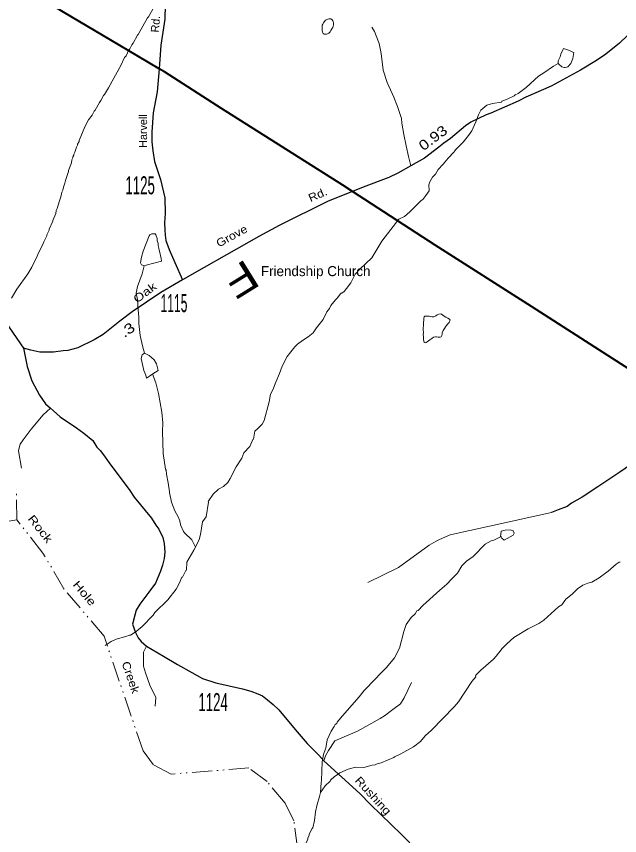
# Model space of a CAD drawing. Extents: x 472450 to 514595, y 155055 to 196778.
# Drawn here: x 480117 to 481620, y 160004 to 162045 of the extents above; entities that cross this region are included whole.
import ezdxf
from ezdxf.enums import TextEntityAlignment as Align

# ---------------------------------------------------------------- set-up
doc = ezdxf.new("R2010")
doc.units = 0
doc.header["$LTSCALE"] = 10
doc.linetypes.add('DASH_DOUBLE_DOT', pattern=[9.2, 5, -1.2, 0.3, -1.2, 0.3, -1.2])
for name, color, linetype, lineweight in [('11', 7, 'Continuous', 40), ('17', 7, 'Continuous', 13), ('22', 7, 'Continuous', 13), ('32', 7, 'Continuous', 25), ('35', 7, 'Continuous', 13), ('56', 7, 'Continuous', 40), ('59', 7, 'DASH_DOUBLE_DOT', 13), ('62', 7, 'Continuous', 13), ('8', 7, 'Continuous', 25)]:
    doc.layers.add(name, color=color, linetype=linetype, lineweight=lineweight)
doc.layers.add('21', color=7, linetype='Continuous')

msp = doc.modelspace()

# ---------------------------------------------------------------- linework, layer by layer
at = {"layer": '32'}
for points in [[(480487.81, 162073.74), (480486.21, 162038.22), (480476.67, 161973.37), (480472.22, 161914.6), (480467.86, 161856.91), (480457.35, 161804.61), (480453.85, 161756.18), (480454.38, 161732.5), (480457.04, 161709.85), (480461.28, 161683.09), (480475.6, 161638.83), (480486.21, 161593.02), (480487.81, 161553.39), (480485.68, 161530.74), (480486.21, 161513.25), (480487.81, 161499.86), (480489.4, 161486.48), (480497.35, 161463.84), (480511.15, 161431.93), (480530.25, 161388.69)], [(481664.21, 162020.68), (481619.69, 161978.03), (481585.72, 161951.09), (481562.35, 161934.97), (481522.34, 161910.53), (481449.22, 161871.38), (481386.64, 161843.61), (481367.53, 161833.51), (481298.8, 161803.42), (481287.2, 161799.32), (481249.14, 161780.94), (481236.15, 161771.99), (481198.5, 161740.85), (481181.86, 161728.86), (481169.52, 161718.68), (481133.79, 161691.78), (481099.38, 161672.77), (481067.41, 161654.32), (481044.69, 161643.62), (480980.91, 161619.59), (480954.03, 161608.88), (480893.79, 161584.87), (480771.62, 161524.05), (480721.23, 161496.26), (480640.59, 161450.97), (480584.89, 161419.57), (480530.25, 161388.69)], [(480530.25, 161388.69), (480476.67, 161357.3), (480405.05, 161308.4), (480374.81, 161285.75), (480332.87, 161252.67), (480310.09, 161238.98), (480270.18, 161219.42), (480244.49, 161212.49), (480233.49, 161211.43), (480209.29, 161208.04), (480175.34, 161208.04), (480152.99, 161213.01), (480134.13, 161218.53)], [(480062.34, 161321.78), (480134.13, 161218.53)], [(480134.13, 161218.53), (480143.56, 161172.97), (480155.18, 161136.5), (480174.28, 161101.5), (480189.13, 161079.88), (480201.54, 161069.18), (480208.77, 161061.78), (480225.6, 161046.93), (480266.7, 161019.45), (480284.5, 161006.48), (480306.78, 160987.96), (480317.51, 160971.28), (480325.39, 160963.25), (480334.03, 160952.65), (480347.72, 160932.92), (480399.2, 160863.89), (480409.9, 160846.66), (480453.16, 160795.11), (480464.51, 160777.26), (480471.6, 160767.11), (480481.44, 160746.36), (480484.62, 160731.44), (480486.74, 160710.33), (480485.15, 160694.38), (480480.91, 160677.91), (480475.57, 160662.65), (480463.12, 160632.58), (480446.73, 160610.14), (480424.36, 160580.58), (480415.58, 160565.45), (480411.78, 160552.72), (480405.82, 160530.21), (480413.54, 160509.61), (480419.9, 160496.74), (480427.33, 160487.47), (480441.12, 160476.15), (480483.56, 160450.93), (480518.57, 160429.83), (480554.12, 160410.27), (480580.16, 160395.07), (480613.62, 160384.09), (480680.56, 160369.25), (480701.13, 160363.79), (480718.74, 160356.79), (480729.73, 160352.36), (480742.9, 160341.92), (480756.61, 160330.39), (480770.87, 160317.22), (480782.62, 160303.29), (480816.19, 160262.54), (480841.54, 160233.44), (480870.07, 160204.34), (480882.74, 160190.37), (480972.97, 160108.56), (480998.99, 160081.4), (481076.58, 160006.61), (481096.89, 159986.02)], [(482200.8, 161020.69), (482185.72, 161019.15), (482086.71, 161005.34), (482034.75, 160997.53), (481924.01, 160985.97), (481916.45, 160985.18), (481809.29, 160982.6), (481773.56, 160981.82), (481736.61, 160975.91), (481713.8, 160968.71), (481688.33, 160958.41), (481660.22, 160936.79), (481620.96, 160909), (481592.84, 160890.99), (481565.79, 160872.97), (481526.53, 160846.72), (481500.53, 160831.8), (481489.28, 160823.74), (481466.58, 160815.33), (481450.27, 160808.76)]]:
    msp.add_lwpolyline(points, dxfattribs=at)
at = {"layer": '35'}
for points in [[(481099.38, 161672.77), (481093.61, 161695.39), (481087.8, 161722.2), (481081.97, 161751.03), (481077.19, 161778.82), (481076.08, 161790.76), (481066.58, 161819.99), (481057.57, 161843.67), (481040.59, 161880.21), (481030.51, 161910.58), (481025.97, 161952.47), (481020.96, 161976.97), (481013, 161996.53), (481009.29, 162006.83), (481002.92, 162017.63)], [(480129.23, 160919.02), (480121.93, 160962.41), (480123.24, 160969.7), (480126.47, 160978.78), (480133.96, 160990.28), (480153.21, 161016.24), (480183.62, 161051.8), (480201.54, 161069.18)], [(481450.27, 160808.76), (481197.62, 160753.57), (481171.26, 160741.75), (481163.14, 160737.61), (481145.63, 160727.32), (481068.71, 160671.73), (480992.56, 160634.18)], [(480462.39, 160326.19), (480463.98, 160347.73), (480448.83, 160378.86), (480438.6, 160409.66), (480433.1, 160426.07), (480433.16, 160445.27), (480433.69, 160460.71), (480441.12, 160476.15)], [(480882.74, 160190.37), (480886.66, 160202.29), (480894.46, 160216.11), (480910.07, 160239.54), (480966.5, 160264.17), (481023.27, 160295.53), (481033.71, 160302.09), (481054.74, 160318.24), (481074.09, 160332.45), (481083.47, 160346.95), (481101.56, 160384.93)]]:
    msp.add_lwpolyline(points, dxfattribs=at)
at = {"layer": '56'}
for points in [[(480472.22, 161914.6), (480419.6, 161945.99), (480351.97, 161985.59), (480234.32, 162055.29), (480117.35, 162128.02), (479994.83, 162200.87), (479866.99, 162278.7), (479778.25, 162330.25), (479724.57, 162362.86), (479684.13, 162386.73), (479628.59, 162418.22), (479556.7, 162454.79), (479466.5, 162494.17), (479396.38, 162525.29), (479339.51, 162551.25), (479269.36, 162583.59), (479197.39, 162616.5), (479135.08, 162645.02), (479082.58, 162668.98)], [(480954.03, 161608.88), (480930.35, 161624.32), (480627.62, 161815.56), (480485.94, 161906.42), (480472.22, 161914.6)], [(481924.01, 160985.97), (481823.23, 161051), (481601.96, 161192.61), (481400.56, 161321.69), (481159.99, 161474.67), (480954.03, 161608.88)]]:
    msp.add_lwpolyline(points, dxfattribs=at)
at = {"layer": '59'}
msp.add_lwpolyline([(480817.53, 159972.75), (480808.41, 160040.97), (480786.16, 160084.42), (480741.34, 160138.36), (480695.94, 160172.28), (480502.69, 160157.17), (480457.28, 160181.09), (480432.28, 160214.61), (480335.06, 160500.7), (480235.06, 160618.75), (480182.94, 160707.84), (480118.03, 160790.17), (480116.5, 160867.25)], dxfattribs=at)
at = {"layer": '62'}
for points in [[(480104.28, 161343.19), (480118.03, 161364.92), (480144.81, 161403.66), (480154.78, 161420.47), (480168.66, 161447.19), (480169.94, 161451.92), (480183.72, 161478.66), (480185, 161483.38), (480192.56, 161497.98), (480192.53, 161500.48), (480198.22, 161512.62), (480198.28, 161514.88), (480207.09, 161534.45), (480207.16, 161536.7), (480214.69, 161553.81), (480216.03, 161561.05), (480218.5, 161566), (480223.69, 161585.39), (480227.47, 161595.08), (480230.09, 161607.28), (480232.62, 161611.98), (480233.94, 161619.45), (480237.72, 161629.14), (480239.03, 161636.36), (480246.69, 161658.22), (480246.72, 161660.72), (480253.69, 161680.08), (480255, 161687.31), (480257.56, 161692.27), (480257.59, 161694.77), (480260.06, 161699.47), (480260.12, 161701.97), (480262.66, 161706.67), (480266.47, 161718.84), (480269, 161723.8), (480269, 161726.3), (480272.75, 161733.47), (480272.81, 161735.97), (480287.31, 161769.95), (480296.72, 161786.77), (480305.41, 161798.84), (480310.47, 161808.5), (480312.91, 161810.95), (480323.53, 161830.25), (480327.28, 161835.67), (480333.59, 161847.8), (480336.09, 161850.25), (480346.03, 161867.06), (480376.75, 161922.72), (480386.22, 161942.28), (480389.94, 161946.95), (480396.84, 161961.58), (480399.28, 161964.03), (480404.34, 161973.69), (480408.06, 161978.36), (480418.09, 161997.92), (480420.56, 162000.11), (480443.09, 162041.44), (480445.59, 162043.88), (480456.84, 162063.17)], [(480563.03, 160722.44), (480572.44, 160741.77), (480575.69, 160753.95), (480580.44, 160785.62), (480589.75, 160797.69), (480595.12, 160834.84), (480594.53, 160836.61), (480607.03, 160854.11), (480620.59, 160866.84), (480632.91, 160873.36), (480643.44, 160883.39), (480649.62, 160893.28), (480664.72, 160922.23), (480678.41, 160943.97), (480683.5, 160957.88), (480698.38, 160973.08), (480705.94, 160990.44), (480707.19, 160991.16), (480711.12, 161011.84), (480717.91, 161017.2), (480729.09, 161028.73), (480734.09, 161038.39), (480746.34, 161084.41), (480749.66, 161103.86), (480755.91, 161114.73), (480762.91, 161133.61), (480772.34, 161154.92), (480778.69, 161173.05), (480791.88, 161197.3), (480800.56, 161209.38), (480810.5, 161221.94), (480817.31, 161228.05), (480829.66, 161237.56), (480843.84, 161246.52), (480856.16, 161256.78), (480864.84, 161268.86), (480881.03, 161289.3), (480890.47, 161308.61), (480896.66, 161316.98), (480900.44, 161324.42), (480911.59, 161338.7), (480916.56, 161343.61), (480923.38, 161353.22), (480925.88, 161355.67), (480927.75, 161355.62), (480933.28, 161359.77), (480939.5, 161367.16), (480950.03, 161380.95), (480961.34, 161402.73), (480972.47, 161415.27), (481002.19, 161443.67), (481027.78, 161484.67), (481049.56, 161514.25), (481070.03, 161539.59), (481083.53, 161546.58), (481097.16, 161557.56), (481125.59, 161586.25), (481129.28, 161588.67), (481137.34, 161598.27), (481145.47, 161610.36), (481144.47, 161625.14), (481146.97, 161632.34), (481153.84, 161644.45), (481161.31, 161651.56), (481168.19, 161663.17), (481179.97, 161676.95), (481192.38, 161691.45), (481207.84, 161707.66), (481208.5, 161708.89), (481211.56, 161713.08), (481230.12, 161731.22), (481243.78, 161747.94), (481251.91, 161760.03), (481261.97, 161781.84), (481268.34, 161799.47), (481273.97, 161811.61), (481288.84, 161823.58), (481303.47, 161827.78), (481325.5, 161831.59), (481326.12, 161833.58), (481340.22, 161838.8), (481357.47, 161846.95), (481359.94, 161849.41), (481367.28, 161853), (481387, 161867.86), (481417.91, 161896.25), (481431.47, 161904.48), (481454.88, 161921.28), (481466.56, 161927.8)], [(480435.91, 161205.97), (480430.62, 161223.83), (480424.91, 161250.2), (480421.69, 161279.53), (480421.94, 161295.28), (480419.75, 161313.58), (480418.25, 161339.12), (480414.84, 161355.2), (480418.19, 161372.14), (480430.19, 161403.66), (480435.41, 161423.06)], [(480435.91, 161205.97), (480432.78, 161203.03), (480430.31, 161201.83), (480427.75, 161192.12), (480434.66, 161162.72), (480439.34, 161150.62), (480441.09, 161143.83), (480448.44, 161148.44), (480457.06, 161154.02)], [(480457.06, 161154.02), (480470, 161162.75), (480466, 161179.34), (480460, 161189.22), (480453.38, 161195.36), (480447.41, 161199.73), (480435.91, 161205.97)], [(480563.03, 160722.44), (480554.16, 160740.38), (480535.5, 160758.27), (480533.12, 160761.81), (480526.03, 160778.47), (480526.06, 160780.97), (480523.66, 160785.77), (480523.72, 160788.27), (480520.22, 160798.09), (480511.91, 160812.77), (480503.09, 160834.95), (480498.56, 160858.8), (480498.53, 160860.55), (480495.22, 160882.62), (480490.69, 160904.73), (480489.56, 160914.5), (480488.41, 160916.78), (480482.88, 160955.91), (480480.62, 161010.98), (480481.56, 161032.22), (480478.88, 161058.53), (480471, 161104.97), (480464.12, 161131.86), (480457.62, 161149), (480457.06, 161154.02)], [(480118.03, 160790.17), (480098.06, 160787.08)], [(480874.31, 160111.17), (480875.94, 160136.14), (480877.22, 160141.12), (480879.09, 160187.36), (480881.78, 160205.56), (480886.88, 160220.2), (480888.09, 160221.44), (480890.88, 160242.14), (480900.97, 160263.95), (480909, 160276.05), (480910.91, 160280.75), (480915.22, 160283.17), (480916.47, 160286.14), (480929.56, 160302.39), (480971.09, 160349.58), (480983.53, 160365.08), (481012, 160394.02), (481023.12, 160406.55), (481039.22, 160422.73), (481059.09, 160446.84), (481071.62, 160471.11), (481082.59, 160512.41), (481088.31, 160529.55), (481100.81, 160547.05), (481110.69, 160556.61), (481114.47, 160563.78), (481118.09, 160564.95), (481129.84, 160576.98), (481171.91, 160615.41), (481189.84, 160630.55), (481200.97, 160643.08), (481215.81, 160657.53), (481227, 160675.56), (481238.19, 160687.59), (481254.81, 160699.02), (481285.12, 160729.67), (481299.94, 160738.62), (481306.66, 160740.25), (481323.19, 160748.16)], [(480337.5, 160477.62), (480352.91, 160487.56), (480365.22, 160493.58), (480389.03, 160499.84), (480398.88, 160503.41), (480401.31, 160503.34), (480414.88, 160512.33), (480430.25, 160525.03), (480457.5, 160552.75), (480461.91, 160559.91), (480494.06, 160591.03), (480514.53, 160617.62), (480522.69, 160632.22), (480529, 160647.34), (480530.84, 160647.81), (480539.03, 160664.16), (480540.25, 160665.38), (480541.78, 160684.86), (480559.25, 160715.27), (480563.03, 160722.44)], [(480874.31, 160111.17), (480886.12, 160127.44), (480898.5, 160139.44), (480899.75, 160141.92), (480909.69, 160151.47), (480913.97, 160153.39), (480922.62, 160159.97), (480943.44, 160169.3), (480961.78, 160173.94), (480982.56, 160173.77), (481003.34, 160179.34), (481010.69, 160180.45), (481015.62, 160182.86), (481025.41, 160185.16), (481057.31, 160198.27), (481059.19, 160199.98), (481074.5, 160207.19), (481106.5, 160224.8), (481123.72, 160238.2), (481135.5, 160252.47), (481151.62, 160266.91), (481207.94, 160324.8), (481218.5, 160336.84), (481251.53, 160387.45), (481261.47, 160399.5), (481260.88, 160402.02), (481262.09, 160403.25), (481273.84, 160415.77), (481306, 160443.38), (481312.81, 160450.5), (481327.72, 160469.95), (481338.91, 160481.98), (481356.78, 160497.62), (481391.88, 160518.94), (481418.88, 160531.89), (481431.19, 160540.91), (481467.69, 160573.94), (481475.66, 160578.77), (481485.62, 160592.58), (481501.66, 160605.77), (481515.25, 160619), (481528.78, 160627.47), (481541.09, 160632.73), (481550.91, 160635.53), (481569.31, 160645.67), (481591.53, 160662.48), (481611.25, 160679.84), (481619.31, 160685.17), (481621.75, 160685.12)], [(480812.06, 159931.86), (480842.78, 159995.25), (480842.81, 159997.5), (480846.59, 160004.92), (480846.59, 160007.42), (480854.12, 160021.78), (480855.34, 160023.02), (480859.25, 160041.19), (480862.03, 160063.14), (480865.94, 160081.33), (480872.34, 160100.95), (480874.31, 160111.17)]]:
    msp.add_lwpolyline(points, dxfattribs=at)
for points in [[(480881.97, 162028.84), (480886.34, 162035.02), (480888.81, 162036.22), (480892.47, 162037.89), (480895.56, 162038.58), (480898.62, 162039.02), (480900.44, 162038.48), (480903.44, 162036.67), (480905.22, 162034.12), (480905.81, 162032.12), (480906.97, 162028.59), (480906.94, 162023.59), (480906.25, 162020.61), (480905, 162017.62), (480903.12, 162013.92), (480900.59, 162009.72), (480898.72, 162006.75), (480895.66, 162003.06), (480891.94, 162001.39), (480889.53, 162000.19), (480886.47, 162000.25), (480883.41, 162000.81), (480881, 162002.61), (480879.81, 162005.88), (480878.66, 162009.41), (480878.75, 162014.41), (480878.78, 162019.16), (480878.84, 162022.91), (480880.09, 162025.88)], [(481466.56, 161927.8), (481468.97, 161925.98), (481476.16, 161919.59), (481481.62, 161917.23), (481484.06, 161917.19), (481491.41, 161919.53), (481498.81, 161927.39), (481503.31, 161939.56), (481505.94, 161954.77), (481503.53, 161955.81), (481495.03, 161959.73), (481485.34, 161963.42), (481480.53, 161965.28), (481478.62, 161961.81), (481473.59, 161950.91), (481471.66, 161944.2), (481466.66, 161934.55), (481466.59, 161929.55)], [(480435.41, 161423.06), (480437.25, 161424.28), (480440.25, 161425.47), (480478.22, 161435.2), (480477.09, 161441.48), (480473.72, 161459.81), (480472.53, 161462.34), (480472, 161467.09), (480469.62, 161474.41), (480469.72, 161479.41), (480467.38, 161486.7), (480467.47, 161491.7), (480464.53, 161500.77), (480462.16, 161503.31), (480454.22, 161503.47), (480449.28, 161500.33), (480447.41, 161497.86), (480432.25, 161459.89), (480428.41, 161445.22), (480426.34, 161430.5), (480428.06, 161425.72)], [(481130.94, 161279.02), (481130.69, 161263.77), (481131.19, 161257.5), (481130.5, 161251.52), (481131.03, 161247.25), (481131, 161242.25), (481130.94, 161238.75), (481132.12, 161236.22), (481133.31, 161232.44), (481135.72, 161231.89), (481138.19, 161232.34), (481140.59, 161234.3), (481143.72, 161236.73), (481147.38, 161239.16), (481152.31, 161242.56), (481156.62, 161245.73), (481160.91, 161246.14), (481163.97, 161246.83), (481168.22, 161246), (481172.47, 161245.91), (481175.53, 161246.59), (481176.78, 161249.58), (481177.5, 161253.31), (481178.12, 161256.8), (481180.66, 161262.25), (481183.78, 161267.19), (481186.28, 161271.39), (481188.75, 161275.09), (481191.88, 161278.53), (481194.97, 161282.22), (481196.25, 161284.7), (481197.53, 161288.42), (481195.69, 161290.72), (481192.12, 161293.28), (481187.22, 161295.89), (481183, 161297.72), (481179.38, 161300.3), (481176.34, 161302.61), (481172.69, 161303.94), (481169.69, 161303.25), (481165.38, 161301.08), (481161.66, 161298.66), (481157.34, 161296.73), (481155.53, 161296.28), (481152.47, 161296.33), (481148.84, 161296.91), (481145.81, 161298.22), (481142.12, 161298.3), (481137.88, 161298.38), (481134.81, 161297.69), (481133.59, 161297.22), (481132.97, 161295.98), (481132.31, 161292.23), (481132.22, 161287.48), (481131.56, 161283.25)], [(481323.19, 160748.16), (481324.69, 160762.64), (481335.03, 160764.94), (481347.25, 160765.44), (481354.56, 160762.78), (481357.53, 160757.23), (481354.38, 160752.53), (481332.22, 160739.98), (481326.81, 160744.84), (481325.62, 160748.11)]]:
    msp.add_lwpolyline(points, close=True, dxfattribs=at)

# ---------------------------------------------------------------- texts
at = {"layer": '11'}
for s, rotation, p in [('Rd.', 85.137, (480473.14, 162024.86)), ('Harvell', 89.931, (480442.34, 161759.22))]:
    msp.add_text(s, height=20, rotation=rotation, dxfattribs=at).set_placement(p, align=Align.CENTER)
for s, rotation, width, p in [('Rd.', 23.698, 1.15, (480871.61, 161591.52)), ('Grove', 28.721, 1.15, (480658.19, 161489.05)), ('Oak', 36.969, 1.3, (480442.74, 161348.73)), ('Rushing', 312.417, 1.2, (480998.38, 160096.49))]:
    msp.add_text(s, height=20, rotation=rotation, dxfattribs=dict(at, width=width)).set_placement(p, align=Align.CENTER)
at = {"layer": '17'}
for s, rotation, width, p in [('0.93', 36.984, 1.2, (481162.49, 161732.17)), ('.3', 35.17, 1.3, (480400.34, 161253.67))]:
    msp.add_text(s, height=25, rotation=rotation, dxfattribs=dict(at, width=width)).set_placement(p, align=Align.CENTER)
at = {"layer": '21'}
for s, rotation, width, p in [('Rock', 308.252, 1.3, (480168.37, 160761.85)), ('Hole', 310.269, 1.3, (480278.91, 160601.03)), ('Creek', 288.768, 1.15, (480392.06, 160395.05))]:
    msp.add_text(s, height=20, rotation=rotation, dxfattribs=dict(at, width=width)).set_placement(p, align=Align.CENTER)
at = {"layer": '22', "width": 1.25}
msp.add_text('F', height=75, rotation=211.838, dxfattribs=at).set_placement((480657.04, 161421.72), align=Align.CENTER)
at = {"layer": '22'}
msp.add_text('Friendship Church', height=25, dxfattribs=at).set_placement((480726.02, 161397.76))
at = {"layer": '8'}
for s, width, p in [('1125', 0.55, (480425.09, 161601.62)), ('1115', 0.5, (480509.44, 161308.05)), ('1124', 0.55, (480606.95, 160313.88))]:
    msp.add_text(s, height=45, dxfattribs=dict(at, width=width)).set_placement(p, align=Align.CENTER)

doc.saveas('drawing.dxf')
